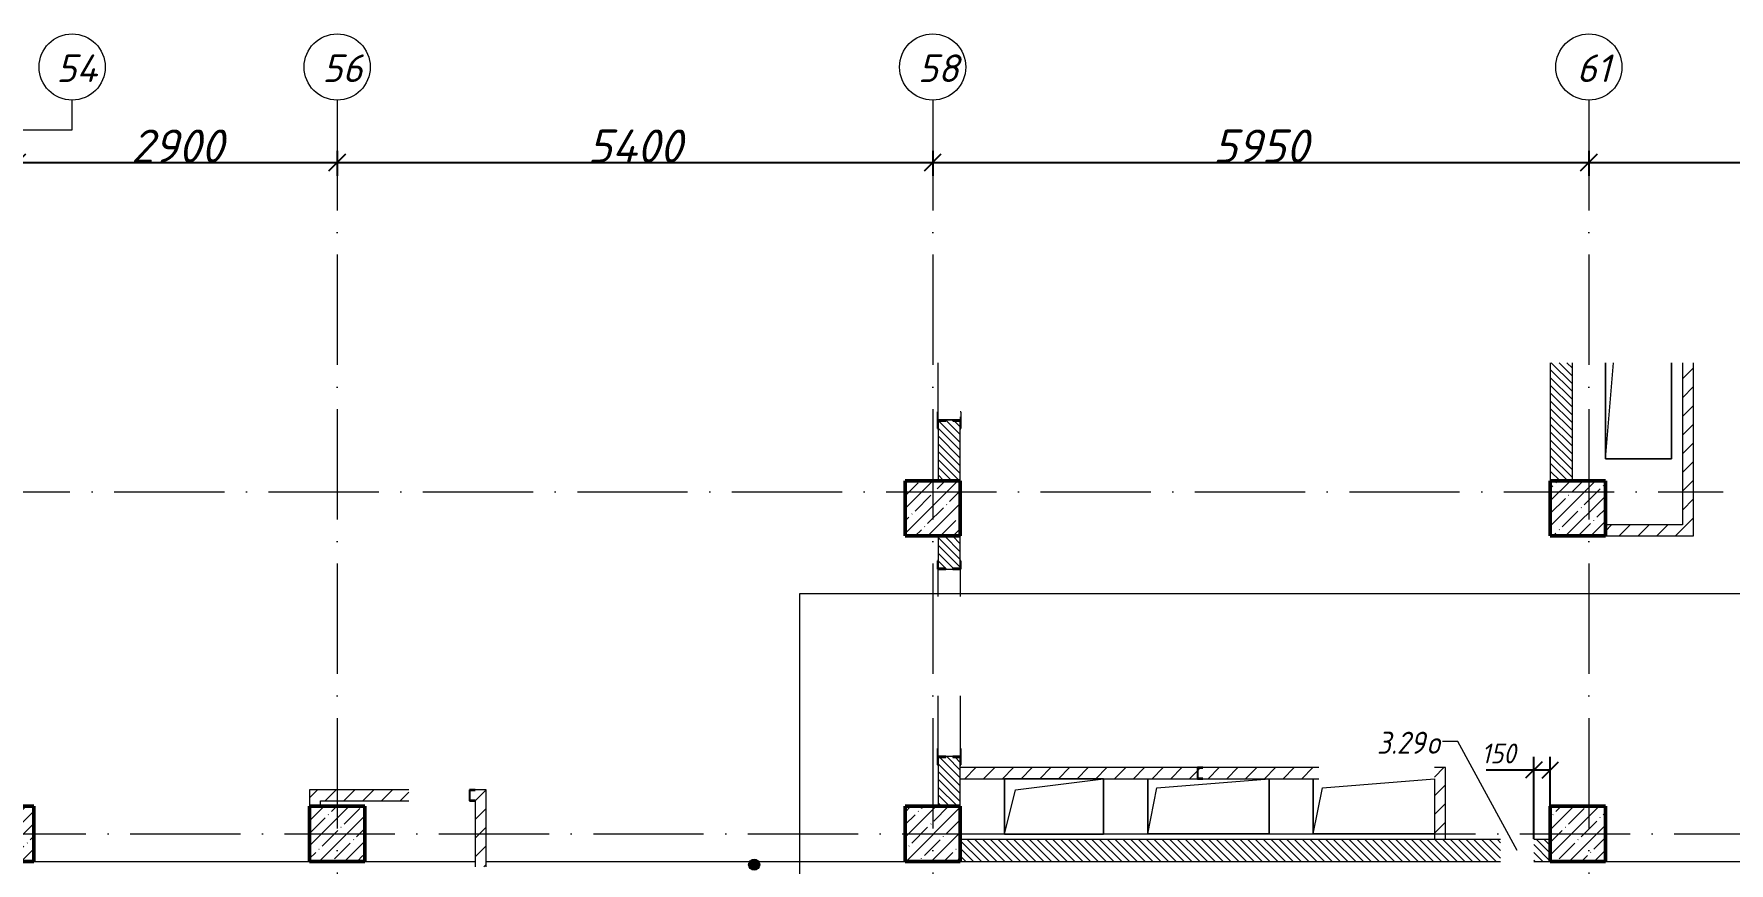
# Model space of a CAD drawing. Header units: millimetres. Extents: x -537608 to 253996, y -217170 to 186033.
# Drawn here: x -103685 to -88314, y 126150 to 133665 of the extents above; entities that cross this region are included whole.
import ezdxf

# ---------------------------------------------------------------- set-up
doc = ezdxf.new("R2010")
doc.units = ezdxf.units.MM
doc.linetypes.add('50_200_ШТРИХ_1Т_ш5_п1_п1_', pattern=[1400, 1000, -200, 0, -200])
for name, color, linetype, lineweight in [('A-____-____-DIMS', 7, 'Continuous', 9), ('A-FLOR-____-OTLN', 7, 'Continuous', 9), ('A-GENM-____-MCUT', 7, 'Continuous', 25), ('A-GENM-____-OTLN', 7, 'Continuous', 9), ('A-GENM-____-OTLN-1', 7, 'Continuous', 25), ('A-GLAZ-____-IDEN', 7, 'Continuous', 9), ('A-WALL-____-MCUT-3', 7, 'Continuous', 9), ('A-WALL-____-PATT-1', 7, 'Continuous', 9), ('A-WALL-FNSH-MCUT-1', 7, 'Continuous', 9), ('G-____-____-TEXT', 7, 'Continuous', 9), ('I-WALL-____-OTLN', 7, 'Continuous', 9), ('S-COLS-____-MCUT', 7, 'Continuous', 50), ('S-COLS-____-OTLN', 7, 'Continuous', 9), ('S-GRID-____-IDEN', 7, 'Continuous', 9), ('S-GRID-____-OTLN', 7, 'Continuous', 9), ('S-GRID-____-OTLN-1', 7, '50_200_ШТРИХ_1Т_ш5_п1_п1_', 9)]:
    doc.layers.add(name, color=color, linetype=linetype, lineweight=lineweight)
doc.layers.add('G-____-____-SYMB-1', color=9, linetype='Continuous', lineweight=9, true_color=0x808080)
doc.styles.add('ISOCPEUR_I', font='isocpeui.ttf', dxfattribs={"height": 300})
doc.styles.add('ISOCPEUR_I_10', font='isocpeui.ttf', dxfattribs={"width": 0.9, "height": 180})
doc.styles.add('ISOCPEUR_I_9', font='isocpeui.ttf', dxfattribs={"width": 0.9, "height": 250})
doc.dimstyles.new('ISO-1_8_0_9К_СРЕДНИЙ_Кладочные_3', dxfattribs={"dimscale": 304.8, "dimtxt": 179.276612, "dimasz": 0.492126, "dimexe": 0.393701, "dimexo": 0, "dimgap": 0, "dimtad": 1, "dimdec": 3, "dimrnd": 0.001, "dimdsep": 46, "dimtxsty": 'ISOCPEUR_I_10', "dimblk1": 'OBLIQUE', "dimblk2": 'OBLIQUE', "dimsah": 1, "dimcen": 0.09, "dimdle": 0.393701, "dimazin": 0, "dimtfac": 1, "dimtdec": 4, "dimtix": 1, "dimtmove": 0, "dimatfit": 3, "dimfxl": 1, "dimtvp": 1, "dimtolj": 1, "dimtzin": 0, "dimarcsym": 2})
doc.dimstyles.new('ISO-2_5_0_9К_БОЛЬШОЙ_ОСИ', dxfattribs={"dimscale": 304.8, "dimtxt": 248.995294, "dimasz": 0.492126, "dimexe": 0.393701, "dimexo": 0, "dimgap": 0, "dimtad": 1, "dimdec": 0, "dimzin": 0, "dimdsep": 46, "dimtxsty": 'ISOCPEUR_I', "dimblk1": 'OBLIQUE', "dimblk2": 'OBLIQUE', "dimsah": 1, "dimcen": 0.09, "dimdle": 0.393701, "dimazin": 0, "dimtfac": 1, "dimtdec": 4, "dimtix": 1, "dimtmove": 0, "dimatfit": 3, "dimfxl": 1, "dimtvp": 1, "dimtolj": 1, "dimtzin": 0, "dimarcsym": 2})
pattern_1 = [(135, (-178684.97, 83184.237), (-35.35534, -35.35534), [])]
pattern_2 = [(45, (-178684.97, 83184.24), (-84.85281, 84.85281), [])]

# ---------------------------------------------------------------- blocks, each defined once
blk = doc.blocks.new('BSC_Колонна _Прямоугольная - 500х500-V85-АР1_План отверстий 3 этажа в осях 1-64_А-ГГ')
at = {"layer": 'S-COLS-____-OTLN'}
h = blk.add_hatch(dxfattribs=at)
h.set_pattern_fill('FP_122', color=256, style=0, pattern_type=2)
h.set_pattern_definition([(45, (-89000, -46181.04), (-114.04925, 114.04925), []), (45, (-88885.95, -46181.04), (-114.04925, 114.04925), [201.613, -40.323, 3.353, -36.97])])
h.paths.add_polyline_path([(-250, -250), (250, -250), (250, 250), (-250, 250)], flags=0)
at = {"layer": 'S-COLS-____-MCUT'}
for p, q in [((250, 250), (-250, 250)), ((-250, 250), (-250, -250)), ((250, -250), (250, 250)), ((-250, -250), (250, -250))]:
    blk.add_line(p, q, dxfattribs=at)
blk = doc.blocks.new('BSC_Колонна _Прямоугольная - 500х500-V86-АР1_План отверстий 3 этажа в осях 1-64_А-ГГ')
at = {"layer": 'S-COLS-____-OTLN'}
h = blk.add_hatch(dxfattribs=at)
h.set_pattern_fill('FP_123', color=256, style=0, pattern_type=2)
h.set_pattern_definition([(45, (-83150, -46181.04), (-114.04925, 114.04925), []), (45, (-83035.95, -46181.04), (-114.04925, 114.04925), [201.613, -40.323, 3.353, -36.97])])
h.paths.add_polyline_path([(-250, -250), (250, -250), (250, 250), (-250, 250)], flags=0)
at = {"layer": 'S-COLS-____-MCUT'}
for p, q in [((250, 250), (-250, 250)), ((-250, 250), (-250, -250)), ((250, -250), (250, 250)), ((-250, -250), (250, -250))]:
    blk.add_line(p, q, dxfattribs=at)
blk = doc.blocks.new('BSC_Колонна _Прямоугольная - 500х500-V87-АР1_План отверстий 3 этажа в осях 1-64_А-ГГ')
at = {"layer": 'S-COLS-____-OTLN'}
h = blk.add_hatch(dxfattribs=at)
h.set_pattern_fill('FP_124', color=256, style=0, pattern_type=2)
h.set_pattern_definition([(45, (-74750, -43231.04), (-114.04925, 114.04925), []), (45, (-74635.95, -43231.04), (-114.04925, 114.04925), [201.613, -40.323, 3.353, -36.97])])
h.paths.add_polyline_path([(-250, -250), (250, -250), (250, 250), (-250, 250)], flags=0)
at = {"layer": 'S-COLS-____-MCUT'}
for p, q in [((250, 250), (-250, 250)), ((-250, 250), (-250, -250)), ((250, -250), (250, 250)), ((-250, -250), (250, -250))]:
    blk.add_line(p, q, dxfattribs=at)
blk = doc.blocks.new('BSC_Колонна _Прямоугольная - 500х500-V142-АР1_План отверстий 3 этажа в осях 1-64_А-ГГ')
at = {"layer": 'S-COLS-____-OTLN'}
h = blk.add_hatch(dxfattribs=at)
h.set_pattern_fill('FP_165', color=256, style=0, pattern_type=2)
h.set_pattern_definition([(45, (-77750, -43231.04), (-114.04925, 114.04925), []), (45, (-77635.95, -43231.04), (-114.04925, 114.04925), [201.613, -40.323, 3.353, -36.97])])
h.paths.add_polyline_path([(-250, -250), (250, -250), (250, 250), (-250, 250)], flags=0)
at = {"layer": 'S-COLS-____-MCUT'}
for p, q in [((250, 250), (-250, 250)), ((-250, 250), (-250, -250)), ((250, -250), (250, 250)), ((-250, -250), (250, -250))]:
    blk.add_line(p, q, dxfattribs=at)
blk = doc.blocks.new('BSC_Колонна _Прямоугольная - 500х500-V144-АР1_План отверстий 3 этажа в осях 1-64_А-ГГ')
at = {"layer": 'S-COLS-____-OTLN'}
h = blk.add_hatch(dxfattribs=at)
h.set_pattern_fill('FP_167', color=256, style=0, pattern_type=2)
h.set_pattern_definition([(45, (-83150, -43231.04), (-114.04925, 114.04925), []), (45, (-83035.95, -43231.04), (-114.04925, 114.04925), [201.613, -40.323, 3.353, -36.97])])
h.paths.add_polyline_path([(-250, -250), (250, -250), (250, 250), (-250, 250)], flags=0)
at = {"layer": 'S-COLS-____-MCUT'}
for p, q in [((250, 250), (-250, 250)), ((-250, 250), (-250, -250)), ((250, -250), (250, 250)), ((-250, -250), (250, -250))]:
    blk.add_line(p, q, dxfattribs=at)
blk = doc.blocks.new('BSC_Колонна _Прямоугольная - 500х500-V145-АР1_План отверстий 3 этажа в осях 1-64_А-ГГ')
at = {"layer": 'S-COLS-____-OTLN'}
h = blk.add_hatch(dxfattribs=at)
h.set_pattern_fill('FP_168', color=256, style=0, pattern_type=2)
h.set_pattern_definition([(45, (-89000, -43231.04), (-114.04925, 114.04925), []), (45, (-88885.95, -43231.04), (-114.04925, 114.04925), [201.613, -40.323, 3.353, -36.97])])
h.paths.add_polyline_path([(-250, -250), (250, -250), (250, 250), (-250, 250)], flags=0)
at = {"layer": 'S-COLS-____-MCUT'}
for p, q in [((250, 250), (-250, 250)), ((-250, 250), (-250, -250)), ((250, -250), (250, 250)), ((-250, -250), (250, -250))]:
    blk.add_line(p, q, dxfattribs=at)
blk = doc.blocks.new('154_Фахверк_СКБ_Швеллер - Тип_100_3960-28515122-АР1_План отверстий 3 этажа в осях 1-64_А-ГГ')
at = {"layer": 'A-GENM-____-MCUT'}
for p, q in [((175, 50), (125, 50)), ((125, 50), (125, -50)), ((128, 47), (175, 47)), ((128, -47), (128, 47)), ((175, 47), (175, 50)), ((125, -50), (175, -50)), ((175, -47), (128, -47)), ((175, -50), (175, -47))]:
    blk.add_line(p, q, dxfattribs=at)
blk = doc.blocks.new('154_Стойка_СКБ_Уголок - СМ-2480_200-28346303-АР1_План отверстий 3 этажа в осях 1-64_А-ГГ')
at = {"layer": 'A-GENM-____-MCUT'}
for p, q in [((125, 156), (125, 81)), ((200, 156), (125, 156)), ((200, 150), (200, 156)), ((125, 81), (131, 81)), ((131, 19), (125, 19)), ((125, 19), (125, -56)), ((131, 81), (131, 150)), ((131, 150), (200, 150)), ((131, -50), (131, 19)), ((125, -56), (200, -56)), ((200, -50), (131, -50)), ((200, -56), (200, -50))]:
    blk.add_line(p, q, dxfattribs=at)
blk = doc.blocks.new('Стойка_Влож_Полоса боковая - Полоса-28213942-АР1_План отверстий 3 этажа в осях 1-64_А-ГГ')
at = {"layer": 'A-GENM-____-OTLN'}
for p, q in [((-5, 60), (0, 60)), ((-5, -60), (-5, 60)), ((0, 31), (0, -31)), ((0, -60), (-5, -60))]:
    blk.add_line(p, q, dxfattribs=at)
blk = doc.blocks.new('Стойка_Влож_Уголок_Опорный - Уголок-28213941-АР1_План отверстий 3 этажа в осях 1-64_А-ГГ')
at = {"layer": 'A-GENM-____-OTLN'}
for p, q in [((-212, -6), (-212, 0)), ((0, 0), (0, -6)), ((-212, -75), (-212, -6)), ((-212, -6), (-206, -6)), ((-212, -75), (-206, -75)), ((-6, -6), (0, -6)), ((-6, -75), (0, -75)), ((0, -6), (0, -75))]:
    blk.add_line(p, q, dxfattribs=at)
blk = doc.blocks.new('Фахверк_СКБ_Уголок - 200_3960-28268576-АР1_План отверстий 3 этажа в осях 1-64_А-ГГ')
at = {"layer": 'A-GENM-____-MCUT'}
for p, q in [((200, 156), (125, 156)), ((125, 156), (125, 81)), ((200, 150), (200, 156)), ((125, 81), (131, 81)), ((131, 19), (125, 19)), ((125, 19), (125, -56)), ((131, 81), (131, 150)), ((131, 150), (200, 150)), ((131, -50), (131, 19)), ((125, -56), (200, -56)), ((200, -50), (131, -50)), ((200, -56), (200, -50))]:
    blk.add_line(p, q, dxfattribs=at)
blk = doc.blocks.new('AR_Отверстие прямоугольное _в плите_ - AR_Отверстие прямоугольное _в плите_-30552544-АР1_План отверстий 3 этажа в осях 1-64_А-ГГ')
at = {"layer": 'A-GENM-____-OTLN'}
for p, q in [((-300, 220), (-300, -650)), ((-300, -650), (-227, 220)), ((300, -650), (300, 220)), ((-300, -650), (300, -650))]:
    blk.add_line(p, q, dxfattribs=at)
blk = doc.blocks.new('AR_Отверстие прямоугольное _в плите_ - AR_Отверстие прямоугольное _в плите_-30552730-АР1_План отверстий 3 этажа в осях 1-64_А-ГГ')
at = {"layer": 'A-GENM-____-OTLN'}
for p, q in [((450, 250), (-450, 250)), ((-450, 250), (-450, -250)), ((-350, 150), (450, 250)), ((450, -250), (450, 250)), ((-450, -250), (-350, 150)), ((-450, -250), (450, -250))]:
    blk.add_line(p, q, dxfattribs=at)
blk = doc.blocks.new('AR_Отверстие прямоугольное _в плите_ - AR_Отверстие прямоугольное _в плите_-V209-АР1_План отверстий 3 этажа в осях 1-64_А-ГГ')
at = {"layer": 'A-GENM-____-OTLN'}
for p, q in [((-550, 250), (-550, -250)), ((-550, -250), (-467, 167)), ((-467, 167), (550, 250)), ((550, -250), (550, 250)), ((-550, -250), (550, -250))]:
    blk.add_line(p, q, dxfattribs=at)
blk = doc.blocks.new('AR_Отверстие прямоугольное _в плите_ - AR_Отверстие прямоугольное _в плите_-V210-АР1_План отверстий 3 этажа в осях 1-64_А-ГГ')
at = {"layer": 'A-GENM-____-OTLN'}
for p, q in [((-550, 250), (-550, -250)), ((-550, -250), (-467, 167)), ((-467, 167), (550, 250)), ((-550, -250), (550, -250))]:
    blk.add_line(p, q, dxfattribs=at)
blk = doc.blocks.new('154_Фахверк_СКБ_Швеллер - Тип_100_3960_зеркало-36793856-АР1_План отверстий 3 этажа в осях 1-64_А-ГГ')
at = {"layer": 'A-GENM-____-MCUT'}
for p, q in [((175, 50), (125, 50)), ((125, 50), (125, -50)), ((128, 47), (175, 47)), ((128, -47), (128, 47)), ((175, 47), (175, 50)), ((125, -50), (175, -50)), ((175, -47), (128, -47)), ((175, -50), (175, -47))]:
    blk.add_line(p, q, dxfattribs=at)
blk = doc.blocks.new('Ось сетки - Круг_Ø6_00__ISO-2_5_0_9K_-25732049-АР1_План отверстий 3 этажа в осях 1-64_А-ГГ')
at = {"layer": 'S-GRID-____-IDEN'}
blk.add_circle((0, 0), 3, dxfattribs=at)
blk = doc.blocks.new('_Oblique')
at = {"color": 0, "linetype": 'ByBlock', "lineweight": -2}
blk.add_line((-0.5, -0.5), (0.5, 0.5), dxfattribs=at)
blk = doc.blocks.new('*D1192')
at = {"layer": 'A-____-____-DIMS', "color": 0, "lineweight": -2, "transparency": 16777216}
for p, q in [((-90085, 126994), (-90516, 126994)), ((-89935, 126994), (-90205, 126994)), ((-90085, 126369), (-90085, 127114)), ((-89935, 126365), (-89935, 127114))]:
    blk.add_line(p, q, dxfattribs=at)
at = {"layer": 'Defpoints', "color": 0, "transparency": 16777216}
for p in [(-89935, 126994), (-90085, 126369), (-89935, 126365)]:
    blk.add_point(p, dxfattribs=at)
at = {"layer": 'A-____-____-DIMS', "color": 0, "lineweight": -2, "transparency": 16777216, "xscale": 150, "yscale": 150, "zscale": 150, "rotation": 180}
blk.add_blockref('_Oblique', (-90085, 126994), dxfattribs=at)
at = {"layer": 'A-____-____-DIMS', "color": 0, "lineweight": -2, "transparency": 16777216, "xscale": 150, "yscale": 150, "zscale": 150}
blk.add_blockref('_Oblique', (-89935, 126994), dxfattribs=at)
at = {"layer": 'A-____-____-DIMS', "color": 0, "transparency": 16777216, "insert": (-90559, 127234), "char_height": 180, "width": 368.21, "attachment_point": 1, "line_spacing_factor": 1.149209, "style": 'ISOCPEUR_I_10'}
blk.add_mtext('\\A1;150', dxfattribs=at)
blk = doc.blocks.new('*D1208')
at = {"layer": 'A-____-____-DIMS', "color": 0, "lineweight": -2, "transparency": 16777216}
for p, q in [((-103835, 132605), (-103835, 132379)), ((-100935, 132605), (-100935, 132379)), ((-103955, 132499), (-100815, 132499))]:
    blk.add_line(p, q, dxfattribs=at)
at = {"layer": 'Defpoints', "color": 0, "transparency": 16777216}
for p in [(-103835, 132605), (-100935, 132605), (-100935, 132499)]:
    blk.add_point(p, dxfattribs=at)
at = {"layer": 'A-____-____-DIMS', "color": 0, "lineweight": -2, "transparency": 16777216, "xscale": 150, "yscale": 150, "zscale": 150, "rotation": 180}
blk.add_blockref('_Oblique', (-103835, 132499), dxfattribs=at)
at = {"layer": 'A-____-____-DIMS', "color": 0, "lineweight": -2, "transparency": 16777216, "xscale": 150, "yscale": 150, "zscale": 150}
blk.add_blockref('_Oblique', (-100935, 132499), dxfattribs=at)
at = {"layer": 'A-____-____-DIMS', "color": 0, "transparency": 16777216, "insert": (-102385, 132649), "char_height": 300, "width": 758.48, "attachment_point": 5, "style": 'ISOCPEUR_I'}
blk.add_mtext('\\A1;2900', dxfattribs=at)
blk = doc.blocks.new('*D1209')
at = {"layer": 'A-____-____-DIMS', "color": 0, "lineweight": -2, "transparency": 16777216}
for p, q in [((-100935, 132605), (-100935, 132379)), ((-95535, 132605), (-95535, 132379)), ((-101055, 132499), (-95415, 132499))]:
    blk.add_line(p, q, dxfattribs=at)
at = {"layer": 'Defpoints', "color": 0, "transparency": 16777216}
for p in [(-100935, 132605), (-95535, 132605), (-95535, 132499)]:
    blk.add_point(p, dxfattribs=at)
at = {"layer": 'A-____-____-DIMS', "color": 0, "lineweight": -2, "transparency": 16777216, "xscale": 150, "yscale": 150, "zscale": 150, "rotation": 180}
blk.add_blockref('_Oblique', (-100935, 132499), dxfattribs=at)
at = {"layer": 'A-____-____-DIMS', "color": 0, "lineweight": -2, "transparency": 16777216, "xscale": 150, "yscale": 150, "zscale": 150}
blk.add_blockref('_Oblique', (-95535, 132499), dxfattribs=at)
at = {"layer": 'A-____-____-DIMS', "color": 0, "transparency": 16777216, "insert": (-98235, 132649), "char_height": 300, "width": 781.46, "attachment_point": 5, "style": 'ISOCPEUR_I'}
blk.add_mtext('\\A1;5400', dxfattribs=at)
blk = doc.blocks.new('*D1210')
at = {"layer": 'A-____-____-DIMS', "color": 0, "lineweight": -2, "transparency": 16777216}
for p, q in [((-95535, 132605), (-95535, 132379)), ((-89585, 132605), (-89585, 132379)), ((-95655, 132499), (-89465, 132499))]:
    blk.add_line(p, q, dxfattribs=at)
at = {"layer": 'Defpoints', "color": 0, "transparency": 16777216}
for p in [(-95535, 132605), (-89585, 132605), (-89585, 132499)]:
    blk.add_point(p, dxfattribs=at)
at = {"layer": 'A-____-____-DIMS', "color": 0, "lineweight": -2, "transparency": 16777216, "xscale": 150, "yscale": 150, "zscale": 150, "rotation": 180}
blk.add_blockref('_Oblique', (-95535, 132499), dxfattribs=at)
at = {"layer": 'A-____-____-DIMS', "color": 0, "lineweight": -2, "transparency": 16777216, "xscale": 150, "yscale": 150, "zscale": 150}
blk.add_blockref('_Oblique', (-89585, 132499), dxfattribs=at)
at = {"layer": 'A-____-____-DIMS', "color": 0, "transparency": 16777216, "insert": (-92560, 132649), "char_height": 300, "width": 758.48, "attachment_point": 5, "style": 'ISOCPEUR_I'}
blk.add_mtext('\\A1;5950', dxfattribs=at)
blk = doc.blocks.new('*D1211')
at = {"layer": 'A-____-____-DIMS', "color": 0, "lineweight": -2, "transparency": 16777216}
for p, q in [((-89585, 132605), (-89585, 132379)), ((-85335, 132605), (-85335, 132379)), ((-89705, 132499), (-85215, 132499))]:
    blk.add_line(p, q, dxfattribs=at)
at = {"layer": 'Defpoints', "color": 0, "transparency": 16777216}
for p in [(-89585, 132605), (-85335, 132605), (-85335, 132499)]:
    blk.add_point(p, dxfattribs=at)
at = {"layer": 'A-____-____-DIMS', "color": 0, "lineweight": -2, "transparency": 16777216, "xscale": 150, "yscale": 150, "zscale": 150, "rotation": 180}
blk.add_blockref('_Oblique', (-89585, 132499), dxfattribs=at)
at = {"layer": 'A-____-____-DIMS', "color": 0, "lineweight": -2, "transparency": 16777216, "xscale": 150, "yscale": 150, "zscale": 150}
blk.add_blockref('_Oblique', (-85335, 132499), dxfattribs=at)
at = {"layer": 'A-____-____-DIMS', "color": 0, "transparency": 16777216, "insert": (-87460, 132649), "char_height": 300, "width": 781.46, "attachment_point": 5, "style": 'ISOCPEUR_I'}
blk.add_mtext('\\A1;4250', dxfattribs=at)

msp = doc.modelspace()

# ---------------------------------------------------------------- hatches: boundary and pattern name
at = {"layer": 'A-WALL-____-PATT-1'}
h = msp.add_hatch(dxfattribs=at)
h.set_pattern_fill('FP_6', color=256, style=0, pattern_type=2)
h.set_pattern_definition(pattern_1)
h.paths.add_polyline_path([(-89734.9702, 129615.2788), (-89734.9702, 130685.4174), (-89934.9702, 130685.4174), (-89934.9702, 129615.2788)], flags=0)
h = msp.add_hatch(dxfattribs=at)
h.set_pattern_fill('FP_4', color=256, style=0, pattern_type=2)
h.set_pattern_definition(pattern_2)
h.paths.add_polyline_path([(-88634.9702, 129215.2788), (-88634.9702, 130685.4174), (-88734.9702, 130685.4174), (-88734.9702, 129215.2788)], flags=0)
h = msp.add_hatch(dxfattribs=at)
h.set_pattern_fill('FP_6', color=256, style=0, pattern_type=2)
h.set_pattern_definition(pattern_1)
h.paths.add_polyline_path([(-95444.9702, 129615.2788), (-95284.9702, 129615.2788), (-95284.9702, 130159.2788), (-95353.9702, 130159.2788), (-95353.9702, 130165.2788), (-95415.9702, 130165.2788), (-95415.9702, 130159.2788), (-95484.9702, 130159.2788), (-95484.9702, 129615.2788)], flags=0)
h = msp.add_hatch(dxfattribs=at)
h.set_pattern_fill('FP_4', color=256, style=0, pattern_type=2)
h.set_pattern_definition(pattern_2)
h.paths.add_polyline_path([(-89434.9702, 129115.2788), (-88634.9702, 129115.2788), (-88634.9702, 129215.2788), (-89434.9702, 129215.2788)], flags=0)
h = msp.add_hatch(dxfattribs=at)
h.set_pattern_fill('FP_6', color=256, style=0, pattern_type=2)
h.set_pattern_definition(pattern_1)
h.paths.add_polyline_path([(-95484.9702, 126665.2788), (-95284.9702, 126665.2788), (-95284.9702, 127109.2788), (-95353.9702, 127109.2788), (-95353.9702, 127115.2788), (-95415.9702, 127115.2788), (-95415.9702, 127109.2788), (-95484.9702, 127109.2788), (-95484.9702, 127040.2788)], flags=0)
h.paths.add_polyline_path([(-95353.9702, 128815.2788), (-95353.9702, 128821.2788), (-95284.9702, 128821.2788), (-95284.9702, 129115.2788), (-95484.9702, 129115.2788), (-95484.9702, 128821.2788), (-95415.9702, 128821.2788), (-95415.9702, 128815.2788)], flags=0)
h = msp.add_hatch(dxfattribs=at)
h.set_pattern_fill('FP_4', color=256, style=0, pattern_type=2)
h.set_pattern_definition(pattern_2)
h.paths.add_polyline_path([(-95284.9702, 126915.2788), (-93134.9702, 126915.2788), (-93134.9702, 127015.2788), (-95284.9702, 127015.2788)], flags=0)
h.paths.add_polyline_path([(-93084.9702, 126915.2788), (-92034.9702, 126915.2788), (-92034.9702, 127015.2788), (-93084.9702, 127015.2788), (-93084.9702, 127012.2788), (-93131.9702, 127012.2788), (-93131.9702, 126918.2788), (-93084.9702, 126918.2788)], flags=0)
h = msp.add_hatch(dxfattribs=at)
h.set_pattern_fill('FP_4', color=256, style=0, pattern_type=2)
h.set_pattern_definition(pattern_2)
h.paths.add_polyline_path([(-90884.9702, 126365.2788), (-90884.9702, 127015.2788), (-90984.9702, 127015.2788), (-90984.9702, 126365.2788)], flags=0)
h = msp.add_hatch(dxfattribs=at)
h.set_pattern_fill('FP_4', color=256, style=0, pattern_type=2)
h.set_pattern_definition(pattern_2)
h.paths.add_polyline_path([(-101084.9702, 126665.2788), (-101084.9702, 126815.2788), (-101184.9702, 126815.2788), (-101184.9702, 126665.2788)], flags=0)
h = msp.add_hatch(dxfattribs=at)
h.set_pattern_fill('FP_4', color=256, style=0, pattern_type=2)
h.set_pattern_definition(pattern_2)
h.paths.add_polyline_path([(-99684.9702, 126715.2788), (-99584.9702, 126715.2788), (-99584.9702, 126815.2788), (-99684.9702, 126815.2788), (-99684.9702, 126812.2788), (-99731.9702, 126812.2788), (-99731.9702, 126718.2788), (-99684.9702, 126718.2788)], flags=0)
h.paths.add_polyline_path([(-101084.9702, 126715.2788), (-100284.9702, 126715.2788), (-100284.9702, 126815.2788), (-101084.9702, 126815.2788)], flags=0)
h = msp.add_hatch(dxfattribs=at)
h.set_pattern_fill('FP_4', color=256, style=0, pattern_type=2)
h.set_pattern_definition(pattern_2)
h.paths.add_polyline_path([(-99584.9702, 126115.2788), (-99584.9702, 126715.2788), (-99684.9702, 126715.2788), (-99684.9702, 126115.2788)], flags=0)
h = msp.add_hatch(dxfattribs=at)
h.set_pattern_fill('FP_6', color=256, style=0, pattern_type=2)
h.set_pattern_definition(pattern_1)
h.paths.add_polyline_path([(-90084.9702, 126165.2788), (-89934.9702, 126165.2788), (-89934.9702, 126365.2788), (-90084.9702, 126365.2788)], flags=0)
h.paths.add_polyline_path([(-90384.9702, 126165.2788), (-90384.9702, 126365.2788), (-95284.9702, 126365.2788), (-95284.9702, 126165.2788), (-93860.3613, 126165.2788)], flags=0)
at = {"layer": 'G-____-____-TEXT'}
h = msp.add_hatch(color=256, dxfattribs=at)
edge = h.paths.add_edge_path(flags=0)
edge.add_arc((-97153.8734, 126135.6968), 50, 0, 360)

# ---------------------------------------------------------------- linework, layer by layer
at = {"layer": 'A-FLOR-____-OTLN'}
for p, q in [((-89434.9702, 129815.2788), (-89434.9702, 130685.4174)), ((-88834.9702, 130685.4174), (-88834.9702, 129815.2788)), ((-88834.9702, 129815.2788), (-89434.9702, 129815.2788)), ((-94884.9702, 126914.0288), (-93984.9702, 126914.0288)), ((-94884.9702, 126414.0288), (-94884.9702, 126914.0288)), ((-93984.9702, 126914.0288), (-93984.9702, 126414.0288)), ((-93584.9702, 126415.2788), (-93584.9702, 126915.2788)), ((-92484.9702, 126915.2788), (-92484.9702, 126415.2788)), ((-92084.9702, 126415.2788), (-92084.9702, 126915.2788)), ((-93984.9702, 126414.0288), (-94884.9702, 126414.0288)), ((-92484.9702, 126415.2788), (-93584.9702, 126415.2788)), ((-90984.9702, 126415.2788), (-92084.9702, 126415.2788)), ((-103684.9702, 126165.2788), (-101184.9702, 126165.2788)), ((-100684.9702, 126165.2788), (-99684.9702, 126165.2788)), ((-99584.9702, 126165.2788), (-95784.9702, 126165.2788)), ((-89434.9702, 126165.2788), (-85984.9702, 126165.2788))]:
    msp.add_line(p, q, dxfattribs=at)
at = {"layer": 'A-GLAZ-____-IDEN'}
for p, q in [((-90774.0223, 127253.5555), (-90911.0746, 127253.5555)), ((-90234.9702, 126265.2788), (-90774.0223, 127253.5555))]:
    msp.add_line(p, q, dxfattribs=at)
at = {"layer": 'A-WALL-____-MCUT-3'}
for p, q in [((-89934.9702, 130685.4174), (-89934.9702, 129615.2788)), ((-89734.9702, 129615.2788), (-89734.9702, 130685.4174)), ((-95484.9702, 130090.2788), (-95484.9702, 129615.2788)), ((-95284.9702, 129615.2788), (-95284.9702, 130090.2788)), ((-95484.9702, 129115.2788), (-95484.9702, 128890.2788)), ((-95284.9702, 128890.2788), (-95284.9702, 129115.2788)), ((-95415.9702, 128815.2788), (-95353.9702, 128815.2788)), ((-95484.9702, 127040.2788), (-95484.9702, 126665.2788)), ((-95284.9702, 126665.2788), (-95284.9702, 127040.2788)), ((-90384.9702, 126365.2788), (-95284.9702, 126365.2788)), ((-89934.9702, 126365.2788), (-90084.9702, 126365.2788)), ((-95284.9702, 126165.2788), (-90384.9702, 126165.2788)), ((-90084.9702, 126165.2788), (-89934.9702, 126165.2788))]:
    msp.add_line(p, q, dxfattribs=at)
at = {"layer": 'A-WALL-FNSH-MCUT-1'}
for p, q in [((-88734.9702, 130685.4174), (-88734.9702, 129215.2788)), ((-88634.9702, 129115.2788), (-88634.9702, 130685.4174)), ((-88734.9702, 129215.2788), (-89434.9702, 129215.2788)), ((-89434.9702, 129115.2788), (-88634.9702, 129115.2788)), ((-93134.9702, 127015.2788), (-95284.9702, 127015.2788)), ((-92034.9702, 127015.2788), (-93084.9702, 127015.2788)), ((-90884.9702, 127015.2788), (-90984.9702, 127015.2788)), ((-90884.9702, 126365.2788), (-90884.9702, 127015.2788)), ((-101184.9702, 126815.2788), (-101184.9702, 126665.2788)), ((-100284.9702, 126815.2788), (-101184.9702, 126815.2788)), ((-99584.9702, 126815.2788), (-99684.9702, 126815.2788)), ((-99584.9702, 126115.2788), (-99584.9702, 126815.2788)), ((-95284.9702, 126915.2788), (-93134.9702, 126915.2788)), ((-93084.9702, 126915.2788), (-92034.9702, 126915.2788)), ((-90984.9702, 126915.2788), (-90984.9702, 126365.2788)), ((-101084.9702, 126665.2788), (-101084.9702, 126715.2788)), ((-101084.9702, 126715.2788), (-100284.9702, 126715.2788)), ((-99684.9702, 126715.2788), (-99684.9702, 126115.2788))]:
    msp.add_line(p, q, dxfattribs=at)
at = {"layer": 'G-____-____-SYMB-1'}
for p, q in [((-96741.9724, 128590.563), (-96741.9724, 78395.779)), ((-79936.7702, 128590.563), (-96741.9724, 128590.563))]:
    msp.add_line(p, q, dxfattribs=at)
at = {"layer": 'G-____-____-TEXT'}
msp.add_circle((-97153.8734, 126135.6968), 50, dxfattribs=at)
at = {"layer": 'I-WALL-____-OTLN'}
for p, q in [((-95484.9702, 130165.2788), (-95484.9702, 130685.4174)), ((-95284.9702, 130195.2788), (-95284.9702, 130165.2788)), ((-95484.9702, 128565.2788), (-95484.9702, 128815.2788)), ((-95284.9702, 128815.2788), (-95284.9702, 128565.2788)), ((-95484.9702, 127115.2788), (-95484.9702, 127665.2788)), ((-95284.9702, 127665.2788), (-95284.9702, 127115.2788))]:
    msp.add_line(p, q, dxfattribs=at)
at = {"layer": 'S-GRID-____-OTLN'}
for p, q in [((-103338.2783, 132797.0001), (-103338.2783, 133065.1964)), ((-103834.9702, 132797.0001), (-103338.2783, 132797.0001))]:
    msp.add_line(p, q, dxfattribs=at)
at = {"layer": 'S-GRID-____-OTLN-1'}
for p, q in [((-100934.9702, 133065.1964), (-100934.9702, 91754.1365)), ((-95534.9702, 133065.1964), (-95534.9702, 95006.9711)), ((-89584.9702, 133065.1964), (-89584.9702, 78701.6305)), ((-111358.1997, 129515.2788), (-88366.1829, 129515.2788)), ((-104212.6557, 126415.2788), (-74750.4004, 126415.2788))]:
    msp.add_line(p, q, dxfattribs=at)

# ---------------------------------------------------------------- block references
at = {"layer": 'A-GENM-____-OTLN'}
for name, p in [('AR_Отверстие прямоугольное _в плите_ - AR_Отверстие прямоугольное _в плите_-30552544-АР1_План отверстий 3 этажа в осях 1-64_А-ГГ', (-89134.9702, 130465.2788)), ('AR_Отверстие прямоугольное _в плите_ - AR_Отверстие прямоугольное _в плите_-30552730-АР1_План отверстий 3 этажа в осях 1-64_А-ГГ', (-94434.9702, 126664.0288)), ('AR_Отверстие прямоугольное _в плите_ - AR_Отверстие прямоугольное _в плите_-V209-АР1_План отверстий 3 этажа в осях 1-64_А-ГГ', (-93034.9702, 126665.2788)), ('AR_Отверстие прямоугольное _в плите_ - AR_Отверстие прямоугольное _в плите_-V210-АР1_План отверстий 3 этажа в осях 1-64_А-ГГ', (-91534.9702, 126665.2788))]:
    msp.add_blockref(name, p, dxfattribs=at)
for name, p, rotation in [('Стойка_Влож_Уголок_Опорный - Уголок-28213941-АР1_План отверстий 3 этажа в осях 1-64_А-ГГ', (-95490.9702, 130165.2788), 180), ('Стойка_Влож_Полоса боковая - Полоса-28213942-АР1_План отверстий 3 этажа в осях 1-64_А-ГГ', (-95384.9702, 130165.2788), 269.9999999999999), ('Стойка_Влож_Уголок_Опорный - Уголок-28213941-АР1_План отверстий 3 этажа в осях 1-64_А-ГГ', (-95490.9702, 127115.2788), 180), ('Стойка_Влож_Полоса боковая - Полоса-28213942-АР1_План отверстий 3 этажа в осях 1-64_А-ГГ', (-95384.9702, 127115.2788), 269.9999999999999)]:
    msp.add_blockref(name, p, dxfattribs=dict(at, rotation=rotation))
at = {"layer": 'A-GENM-____-OTLN-1'}
for name, p, rotation in [('154_Стойка_СКБ_Уголок - СМ-2480_200-28346303-АР1_План отверстий 3 этажа в осях 1-64_А-ГГ', (-95434.9702, 130290.2788), 269.9999999999999), ('Фахверк_СКБ_Уголок - 200_3960-28268576-АР1_План отверстий 3 этажа в осях 1-64_А-ГГ', (-95334.9702, 128690.2788), 89.99999999999993), ('154_Стойка_СКБ_Уголок - СМ-2480_200-28346303-АР1_План отверстий 3 этажа в осях 1-64_А-ГГ', (-95434.9702, 127240.2788), 269.9999999999999)]:
    msp.add_blockref(name, p, dxfattribs=dict(at, rotation=rotation))
for name, p in [('154_Фахверк_СКБ_Швеллер - Тип_100_3960-28515122-АР1_План отверстий 3 этажа в осях 1-64_А-ГГ', (-93259.9702, 126965.2788)), ('154_Фахверк_СКБ_Швеллер - Тип_100_3960_зеркало-36793856-АР1_План отверстий 3 этажа в осях 1-64_А-ГГ', (-99859.9702, 126765.2788))]:
    msp.add_blockref(name, p, dxfattribs=at)
at = {"layer": 'S-COLS-____-OTLN'}
for name, p in [('BSC_Колонна _Прямоугольная - 500х500-V86-АР1_План отверстий 3 этажа в осях 1-64_А-ГГ', (-95534.9702, 129365.2788)), ('BSC_Колонна _Прямоугольная - 500х500-V85-АР1_План отверстий 3 этажа в осях 1-64_А-ГГ', (-89684.9702, 129365.2788)), ('BSC_Колонна _Прямоугольная - 500х500-V87-АР1_План отверстий 3 этажа в осях 1-64_А-ГГ', (-103934.9702, 126415.2788)), ('BSC_Колонна _Прямоугольная - 500х500-V142-АР1_План отверстий 3 этажа в осях 1-64_А-ГГ', (-100934.9702, 126415.2788)), ('BSC_Колонна _Прямоугольная - 500х500-V144-АР1_План отверстий 3 этажа в осях 1-64_А-ГГ', (-95534.9702, 126415.2788)), ('BSC_Колонна _Прямоугольная - 500х500-V145-АР1_План отверстий 3 этажа в осях 1-64_А-ГГ', (-89684.9702, 126415.2788))]:
    msp.add_blockref(name, p, dxfattribs=at)
at = {"layer": 'S-GRID-____-IDEN', "xscale": 99.99999999999993, "yscale": 99.99999999999993, "zscale": 99.99999999999993, "rotation": 180}
for p in [(-103338.2783, 133365.1964), (-100934.9702, 133365.1964), (-95534.9702, 133365.1964), (-89584.9702, 133365.1964)]:
    msp.add_blockref('Ось сетки - Круг_Ø6_00__ISO-2_5_0_9K_-25732049-АР1_План отверстий 3 этажа в осях 1-64_А-ГГ', p, dxfattribs=at)

# ---------------------------------------------------------------- texts
at = {"layer": 'A-GLAZ-____-IDEN', "char_height": 200, "attachment_point": 1, "style": 'ISOCPEUR_I_9'}
for s, insert, width in [('3.29', (-91506.5291, 127341.1701), 548.35425), ('\\fISOCPEUR|b0|i1|c204|p34|;\\W.9;о', (-91054.0916, 127341.1701), 158.734125)]:
    msp.add_mtext(s, dxfattribs=dict(at, insert=insert, width=width))
at = {"layer": 'S-GRID-____-IDEN', "char_height": 250, "attachment_point": 1, "style": 'ISOCPEUR_I'}
for s, insert, width in [('54', (-103481.65, 133479.1301), 425.696062), ('56', (-101069.3419, 133479.1301), 404.0505), ('58', (-95669.3419, 133479.1301), 404.0505), ('61', (-89695.4919, 133479.1301), 346.329)]:
    msp.add_mtext(s, dxfattribs=dict(at, insert=insert, width=width))

# ---------------------------------------------------------------- dimensions: what is measured, and where the dimension line sits
at = {"layer": 'A-____-____-DIMS'}
for base, p1, p2, override, picture, middle in [((-100934.9702, 132499.0211), (-103834.9702, 132605.0871), (-100934.9702, 132605.0871), {"dimpost": '<>', "dimfxl": 2900}, '*D1208', (-102384.9702, 132649.0211)), ((-95534.9702, 132499.0211), (-100934.9702, 132605.0871), (-95534.9702, 132605.0871), {"dimpost": '<>', "dimfxl": 5400}, '*D1209', (-98234.9702, 132649.0211)), ((-89584.9702, 132499.0211), (-95534.9702, 132605.0871), (-89584.9702, 132605.0871), {"dimpost": '<>', "dimfxl": 5950}, '*D1210', (-92559.9702, 132649.0211)), ((-85334.9702, 132499.0211), (-89584.9702, 132605.0871), (-85334.9702, 132605.0871), {"dimpost": '<>', "dimfxl": 4250}, '*D1211', (-87459.9702, 132649.0211))]:
    dim = msp.add_linear_dim(base=base, p1=p1, p2=p2, dimstyle='ISO-2_5_0_9К_БОЛЬШОЙ_ОСИ', override=override, dxfattribs=at)
    dim.commit()
    dim.dimension.update_dxf_attribs({"geometry": picture, "text_midpoint": middle})
dim = msp.add_linear_dim(base=(-89934.9702, 126993.7325), p1=(-90084.9702, 126369.2788), p2=(-89934.9702, 126365.2788), dimstyle='ISO-1_8_0_9К_СРЕДНИЙ_Кладочные_3', override={"dimpost": '<>', "dimfxl": 150.053324}, dxfattribs=at)
dim.commit()
dim.dimension.update_dxf_attribs({"geometry": '*D1192', "text_midpoint": (-90375.2475, 126993.7325), "dimtype": 160})

doc.saveas('drawing.dxf')
